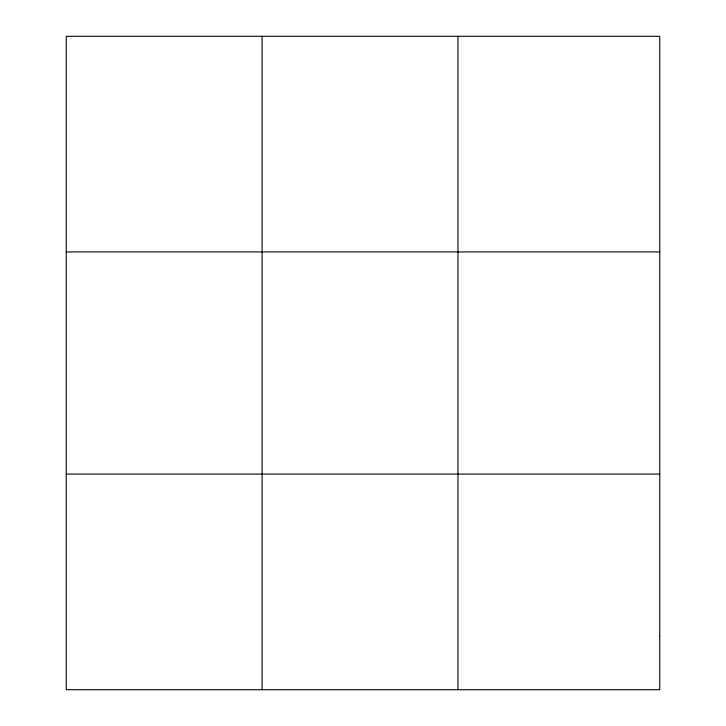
<?xml version="1.0" encoding="UTF-8"?>
<svg xmlns="http://www.w3.org/2000/svg" width="726" height="726" viewBox="0 0 726 726"><rect width="100%" height="100%" fill="white"/><g stroke="black" fill="none" stroke-linecap="round" stroke-linejoin="round"><path stroke-width="1.09" d="M262.104 689.7L262.104 36.3M457.961 689.7L457.961 36.3M66.248 251.922L659.752 251.922M66.248 474.078L659.752 474.078M659.752 635.794L659.752 689.7L66.248 689.7L66.248 36.3L659.752 36.3L659.752 635.794"/></g></svg>
